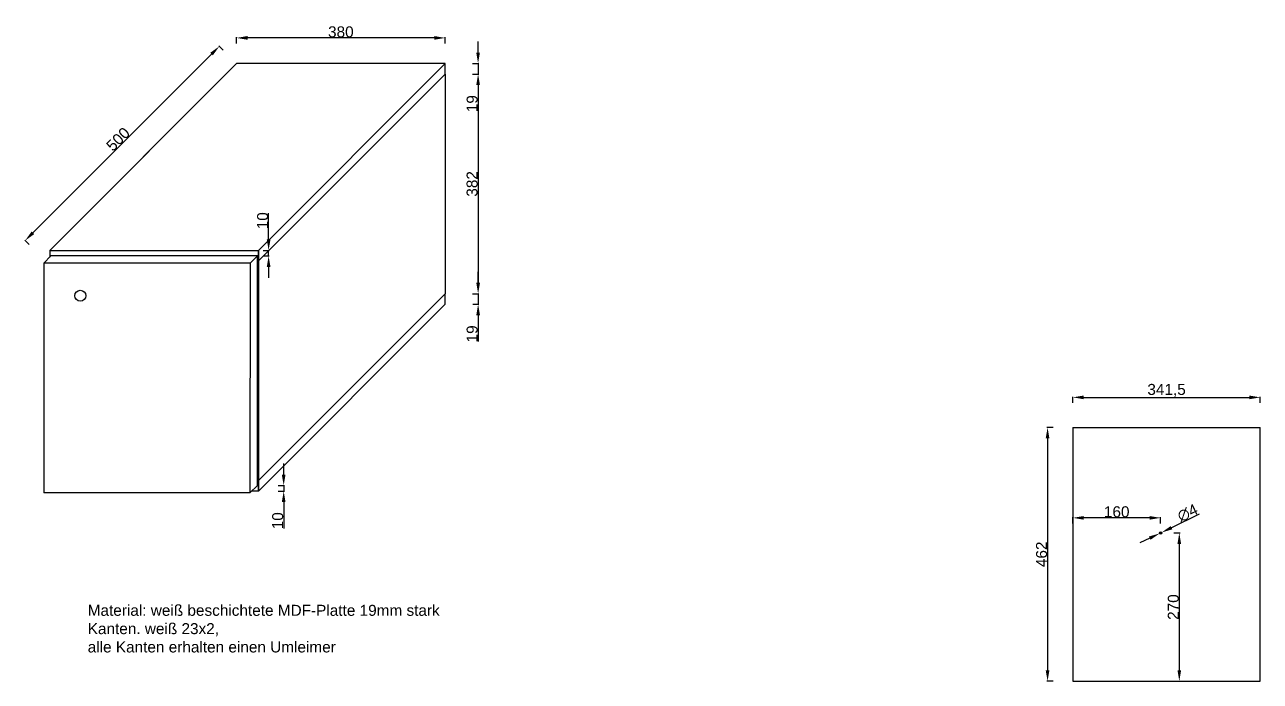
# Model space of a CAD drawing. Header units: millimetres. Extents: x 2630 to 5235, y -135 to 3644.
# Drawn here: x 2630 to 4880, y 2449 to 3644 of the extents above; entities that cross this region are included whole.
import ezdxf

# ---------------------------------------------------------------- set-up
doc = ezdxf.new("R2010")
doc.units = ezdxf.units.MM
doc.styles.get("Standard").update_dxf_attribs({"font": 'arial.ttf'})
doc.dimstyles.new('ISO-25', dxfattribs={"dimtxt": 20, "dimasz": 20, "dimexe": 1.25, "dimexo": 0.625, "dimtad": 1, "dimtxsty": 'Standard', "dimcen": 20, "dimadec": 0, "dimazin": 0, "dimtfac": 1, "dimtmove": 0, "dimatfit": 3, "dimfxl": 10, "dimfxlon": 1, "dimarcsym": 0})

# ---------------------------------------------------------------- blocks, each defined once
blk = doc.blocks.new('*D4')
at = {"color": 0, "lineweight": -2, "transparency": 16777216}
for p, q in [((3015.4, 3609.9), (3015.4, 3621.2)), ((3375.4, 3619.9), (3035.4, 3619.9)), ((3395.4, 3609.9), (3395.4, 3621.2))]:
    blk.add_line(p, q, dxfattribs=at)
at = {"color": 0, "transparency": 16777216}
for points in [[(3035.4, 3623.3), (3035.4, 3616.6), (3015.4, 3619.9)], [(3375.4, 3623.3), (3375.4, 3616.6), (3395.4, 3619.9)]]:
    blk.add_solid(points, dxfattribs=at)
at = {"layer": 'Defpoints', "color": 0, "transparency": 16777216}
for p in [(3015.4, 3619.9), (3015.4, 3573.2), (3395.4, 3573.2)]:
    blk.add_point(p, dxfattribs=at)
at = {"color": 0, "transparency": 16777216, "insert": (3205.4, 3630.8), "char_height": 20, "attachment_point": 5}
blk.add_mtext('380', dxfattribs=at)
blk = doc.blocks.new('*D5')
at = {"color": 0, "lineweight": -2, "transparency": 16777216}
for p, q in [((2991.1, 3597.5), (2983.1, 3605.5)), ((2969.9, 3590.5), (2644.6, 3265.2)), ((2637.5, 3244), (2629.6, 3251.9))]:
    blk.add_line(p, q, dxfattribs=at)
at = {"color": 0, "transparency": 16777216}
for points in [[(2967.5, 3592.8), (2972.2, 3588.1), (2984, 3604.6)], [(2642.2, 3267.6), (2646.9, 3262.8), (2630.4, 3251.1)]]:
    blk.add_solid(points, dxfattribs=at)
at = {"layer": 'Defpoints', "color": 0, "transparency": 16777216}
for p in [(3015.4, 3573.2), (2630.4, 3251.1), (2661.9, 3219.6)]:
    blk.add_point(p, dxfattribs=at)
at = {"color": 0, "transparency": 16777216, "insert": (2799.6, 3435.5), "char_height": 20, "attachment_point": 5, "rotation": 45}
blk.add_mtext('500', dxfattribs=at)
blk = doc.blocks.new('*D6')
at = {"color": 0, "lineweight": -2, "transparency": 16777216}
for p, q in [((3445.4, 3554.2), (3456.6, 3554.2)), ((3455.4, 3534.2), (3455.4, 3174.2)), ((3445.4, 3154.2), (3456.6, 3154.2))]:
    blk.add_line(p, q, dxfattribs=at)
at = {"color": 0, "transparency": 16777216}
for points in [[(3452.1, 3534.2), (3458.7, 3534.2), (3455.4, 3554.2)], [(3452.1, 3174.2), (3458.7, 3174.2), (3455.4, 3154.2)]]:
    blk.add_solid(points, dxfattribs=at)
at = {"layer": 'Defpoints', "color": 0, "transparency": 16777216}
for p in [(3395.4, 3554.2), (3395.4, 3154.2), (3455.4, 3154.2)]:
    blk.add_point(p, dxfattribs=at)
at = {"color": 0, "transparency": 16777216, "insert": (3444.5, 3354.2), "char_height": 20, "attachment_point": 5, "rotation": 90}
blk.add_mtext('382', dxfattribs=at)
blk = doc.blocks.new('*D13')
at = {"color": 0, "lineweight": -2, "transparency": 16777216}
for p, q in [((3455.4, 3593.2), (3455.4, 3613.2)), ((3445.4, 3573.2), (3456.6, 3573.2)), ((3455.4, 3573.2), (3455.4, 3554.2)), ((3445.4, 3554.2), (3456.6, 3554.2)), ((3455.4, 3534.2), (3455.4, 3486.1))]:
    blk.add_line(p, q, dxfattribs=at)
at = {"color": 0, "transparency": 16777216}
for points in [[(3452.1, 3593.2), (3458.7, 3593.2), (3455.4, 3573.2)], [(3452.1, 3534.2), (3458.7, 3534.2), (3455.4, 3554.2)]]:
    blk.add_solid(points, dxfattribs=at)
at = {"layer": 'Defpoints', "color": 0, "transparency": 16777216}
for p in [(3395.4, 3573.2), (3395.4, 3554.2), (3455.4, 3554.2)]:
    blk.add_point(p, dxfattribs=at)
at = {"color": 0, "transparency": 16777216, "insert": (3444.6, 3500.2), "char_height": 20, "attachment_point": 5, "rotation": 90}
blk.add_mtext('19', dxfattribs=at)
blk = doc.blocks.new('*D14')
at = {"color": 0, "lineweight": -2, "transparency": 16777216}
for p, q in [((3455.5, 3174.2), (3455.5, 3194.2)), ((3445.5, 3154.2), (3456.7, 3154.2)), ((3455.5, 3154.2), (3455.5, 3135.2)), ((3445.5, 3135.2), (3456.7, 3135.2)), ((3455.5, 3115.2), (3455.5, 3067.1))]:
    blk.add_line(p, q, dxfattribs=at)
at = {"color": 0, "transparency": 16777216}
for points in [[(3452.1, 3174.2), (3458.8, 3174.2), (3455.5, 3154.2)], [(3452.1, 3115.2), (3458.8, 3115.2), (3455.5, 3135.2)]]:
    blk.add_solid(points, dxfattribs=at)
at = {"layer": 'Defpoints', "color": 0, "transparency": 16777216}
for p in [(3395.4, 3154.2), (3395.4, 3135.2), (3455.5, 3135.2)]:
    blk.add_point(p, dxfattribs=at)
at = {"color": 0, "transparency": 16777216, "insert": (3444.6, 3081.2), "char_height": 20, "attachment_point": 5, "rotation": 90}
blk.add_mtext('19', dxfattribs=at)
blk = doc.blocks.new('*D75')
at = {"color": 0, "lineweight": -2, "transparency": 16777216}
for p, q in [((4538.6, 2955.7), (4538.6, 2966.9)), ((4558.6, 2965.7), (4860.1, 2965.7)), ((4880.1, 2955.7), (4880.1, 2966.9))]:
    blk.add_line(p, q, dxfattribs=at)
at = {"color": 0, "transparency": 16777216}
for points in [[(4558.6, 2969), (4558.6, 2962.3), (4538.6, 2965.7)], [(4860.1, 2969), (4860.1, 2962.3), (4880.1, 2965.7)]]:
    blk.add_solid(points, dxfattribs=at)
at = {"layer": 'Defpoints', "color": 0, "transparency": 16777216}
for p in [(4880.1, 2965.7), (4538.6, 2911), (4880.1, 2911)]:
    blk.add_point(p, dxfattribs=at)
at = {"color": 0, "transparency": 16777216, "insert": (4709.4, 2978.3), "char_height": 20, "attachment_point": 5}
blk.add_mtext('341,5', dxfattribs=at)
blk = doc.blocks.new('*D76')
at = {"color": 0, "lineweight": -2, "transparency": 16777216}
for p, q in [((4502.7, 2911), (4491.4, 2911)), ((4492.7, 2891), (4492.7, 2469)), ((4502.7, 2449), (4491.4, 2449))]:
    blk.add_line(p, q, dxfattribs=at)
at = {"color": 0, "transparency": 16777216}
for points in [[(4489.3, 2891), (4496, 2891), (4492.7, 2911)], [(4489.3, 2469), (4496, 2469), (4492.7, 2449)]]:
    blk.add_solid(points, dxfattribs=at)
at = {"layer": 'Defpoints', "color": 0, "transparency": 16777216}
for p in [(4538.6, 2911), (4492.7, 2449), (4538.6, 2449)]:
    blk.add_point(p, dxfattribs=at)
at = {"color": 0, "transparency": 16777216, "insert": (4481.8, 2680), "char_height": 20, "attachment_point": 5, "rotation": 90}
blk.add_mtext('462', dxfattribs=at)
blk = doc.blocks.new('*D77')
at = {"color": 0, "lineweight": -2, "transparency": 16777216}
for p, q in [((4538.6, 2736.4), (4538.6, 2747.7)), ((4678.6, 2746.4), (4558.6, 2746.4)), ((4698.6, 2736.4), (4698.6, 2747.7))]:
    blk.add_line(p, q, dxfattribs=at)
at = {"color": 0, "transparency": 16777216}
for points in [[(4558.6, 2749.7), (4558.6, 2743.1), (4538.6, 2746.4)], [(4678.6, 2749.7), (4678.6, 2743.1), (4698.6, 2746.4)]]:
    blk.add_solid(points, dxfattribs=at)
at = {"layer": 'Defpoints', "color": 0, "transparency": 16777216}
for p in [(4538.6, 2746.4), (4538.6, 2719), (4698.6, 2719)]:
    blk.add_point(p, dxfattribs=at)
at = {"color": 0, "transparency": 16777216, "insert": (4618.6, 2757.3), "char_height": 20, "attachment_point": 5}
blk.add_mtext('160', dxfattribs=at)
blk = doc.blocks.new('*D78')
at = {"color": 0, "lineweight": -2, "transparency": 16777216}
for p, q in [((4722.6, 2719), (4733.9, 2719)), ((4732.6, 2699), (4732.6, 2469)), ((4722.6, 2449), (4733.9, 2449))]:
    blk.add_line(p, q, dxfattribs=at)
at = {"color": 0, "transparency": 16777216}
for points in [[(4729.3, 2699), (4735.9, 2699), (4732.6, 2719)], [(4729.3, 2469), (4735.9, 2469), (4732.6, 2449)]]:
    blk.add_solid(points, dxfattribs=at)
at = {"layer": 'Defpoints', "color": 0, "transparency": 16777216}
for p in [(4698.6, 2719), (4698.6, 2449), (4732.6, 2449)]:
    blk.add_point(p, dxfattribs=at)
at = {"color": 0, "transparency": 16777216, "insert": (4721.8, 2584), "char_height": 20, "attachment_point": 5, "rotation": 90}
blk.add_mtext('270', dxfattribs=at)
blk = doc.blocks.new('*D79')
at = {"color": 0, "lineweight": -2, "transparency": 16777216}
for p, q in [((4768.9, 2752.8), (4718.4, 2728.5)), ((4678.8, 2709.4), (4660.8, 2700.8)), ((4696.8, 2718.1), (4700.4, 2719.8))]:
    blk.add_line(p, q, dxfattribs=at)
at = {"color": 0, "transparency": 16777216}
for points in [[(4717, 2731.5), (4719.9, 2725.5), (4700.4, 2719.8)], [(4677.4, 2712.4), (4680.2, 2706.4), (4696.8, 2718.1)]]:
    blk.add_solid(points, dxfattribs=at)
at = {"layer": 'Defpoints', "color": 0, "transparency": 16777216}
for p in [(4696.8, 2718.1), (4700.4, 2719.8)]:
    blk.add_point(p, dxfattribs=at)
at = {"color": 0, "transparency": 16777216, "insert": (4747.8, 2755.3), "char_height": 20, "attachment_point": 5, "rotation": 25.7001}
blk.add_mtext('∅4', dxfattribs=at)
blk = doc.blocks.new('*D82')
at = {"color": 0, "lineweight": -2, "transparency": 16777216}
for p, q in [((3101.3, 2825.1), (3101.3, 2845.1)), ((3091.3, 2805.1), (3102.5, 2805.1)), ((3091.3, 2795.1), (3102.5, 2795.1)), ((3101.3, 2805.1), (3101.3, 2795.1)), ((3101.3, 2775.1), (3101.3, 2727.1))]:
    blk.add_line(p, q, dxfattribs=at)
at = {"color": 0, "transparency": 16777216}
for points in [[(3097.9, 2825.1), (3104.6, 2825.1), (3101.3, 2805.1)], [(3097.9, 2775.1), (3104.6, 2775.1), (3101.3, 2795.1)]]:
    blk.add_solid(points, dxfattribs=at)
at = {"layer": 'Defpoints', "color": 0, "transparency": 16777216}
for p in [(3053.3, 2805.1), (3053.3, 2795.1), (3101.3, 2795.1)]:
    blk.add_point(p, dxfattribs=at)
at = {"color": 0, "transparency": 16777216, "insert": (3090.4, 2741.1), "char_height": 20, "attachment_point": 5, "rotation": 90}
blk.add_mtext('10', dxfattribs=at)
blk = doc.blocks.new('*D83')
at = {"color": 0, "lineweight": -2, "transparency": 16777216}
for p, q in [((3073.8, 3253.1), (3073.8, 3301)), ((3063.8, 3233.1), (3075.1, 3233.1)), ((3063.8, 3223.1), (3075.1, 3223.1)), ((3073.8, 3223.1), (3073.8, 3233.1)), ((3073.8, 3203.1), (3073.8, 3183.1))]:
    blk.add_line(p, q, dxfattribs=at)
at = {"color": 0, "transparency": 16777216}
for points in [[(3070.5, 3253.1), (3077.2, 3253.1), (3073.8, 3233.1)], [(3070.5, 3203.1), (3077.2, 3203.1), (3073.8, 3223.1)]]:
    blk.add_solid(points, dxfattribs=at)
at = {"layer": 'Defpoints', "color": 0, "transparency": 16777216}
for p in [(3053.3, 3233.1), (3053.3, 3223.1), (3073.8, 3233.1)]:
    blk.add_point(p, dxfattribs=at)
at = {"color": 0, "transparency": 16777216, "insert": (3063, 3287.1), "char_height": 20, "attachment_point": 5, "rotation": 90}
blk.add_mtext('10', dxfattribs=at)

msp = doc.modelspace()

# ---------------------------------------------------------------- linework, layer by layer
for p, q in [((2675.301, 3233.076), (3015.42, 3573.194)), ((3015.42, 3573.194), (2697.558, 3255.333)), ((3395.42, 3573.194), (3015.42, 3573.194)), ((3055.301, 3233.076), (3395.42, 3573.194)), ((3395.42, 3554.194), (3395.42, 3573.194)), ((3055.301, 3214.076), (3395.42, 3554.194)), ((3395.42, 3554.194), (3395.42, 3154.194)), ((2677.301, 3223.076), (2664.366, 3210.141)), ((2675.301, 3233.076), (3055.301, 3233.076)), ((2675.301, 3233.076), (2675.301, 3223.076)), ((2675.301, 3233.076), (2675.301, 3221.076)), ((3053.301, 3223.076), (2677.301, 3223.076)), ((3053.301, 3223.076), (3040.366, 3210.141)), ((3053.301, 2805.076), (3053.301, 3223.076)), ((3055.301, 3233.076), (3055.301, 2795.076)), ((3055.301, 3233.076), (3055.301, 3223.076)), ((3055.301, 3223.076), (3055.301, 3233.076)), ((2664.366, 3210.141), (2664.366, 2791.641)), ((3040.366, 3210.141), (2664.366, 3210.141)), ((3040.366, 3210.141), (3039.866, 2791.641)), ((3055.301, 3214.076), (3053.301, 3214.076)), ((3055.301, 2814.076), (3395.42, 3154.194)), ((3395.42, 3135.194), (3395.42, 3154.194)), ((3055.301, 2795.076), (3395.42, 3135.194)), ((4538.626, 2910.973), (4880.126, 2910.973)), ((4538.626, 2910.973), (4538.626, 2448.973)), ((4538.626, 2910.973), (4698.626, 2910.973)), ((4880.126, 2448.973), (4880.126, 2910.973)), ((3055.301, 2814.076), (3053.301, 2814.076)), ((3039.866, 2791.641), (2664.366, 2791.641)), ((3053.301, 2805.076), (3039.866, 2791.641)), ((3055.301, 2795.076), (3043.301, 2795.076)), ((3055.301, 2795.076), (3045.301, 2795.076)), ((3055.301, 2795.076), (3055.301, 2805.076)), ((4538.626, 2448.973), (4880.126, 2448.973))]:
    msp.add_line(p, q)
for centre, radius in [((2730.866, 3150.641), 10), ((4698.626, 2718.973), 2)]:
    msp.add_circle(centre, radius)

# ---------------------------------------------------------------- texts
at = {"insert": (2744.327, 2588.106), "char_height": 20, "attachment_point": 1}
msp.add_mtext_dynamic_manual_height_columns('Material: weiß beschichtete MDF-Platte 19mm stark\\PKanten. weiß 23x2, \\Palle Kanten erhalten einen Umleimer ', width=690.35921, gutter_width=12.5, heights=[0], dxfattribs=at)

# ---------------------------------------------------------------- dimensions: what is measured, and where the dimension line sits
for base, p1, p2, picture, middle in [((3015.42, 3619.92), (3395.42, 3573.194), (3015.42, 3573.194), '*D4', (3205.42, 3630.763)), ((4880.126, 2965.656), (4538.626, 2910.973), (4880.126, 2910.973), '*D75', (4709.376, 2978.3)), ((4538.626, 2746.417), (4698.626, 2718.973), (4538.626, 2718.973), '*D77', (4618.626, 2757.253))]:
    dim = msp.add_linear_dim(base=base, p1=p1, p2=p2, dimstyle='ISO-25')
    dim.commit()
    dim.dimension.update_dxf_attribs({"geometry": picture, "text_midpoint": middle})
dim = msp.add_aligned_dim(p1=(3015.42, 3573.194), p2=(2661.866, 3219.641), distance=-44.431, dimstyle='ISO-25')
dim.commit()
dim.dimension.update_dxf_attribs({"geometry": '*D5', "text_midpoint": (2799.563, 3435.497)})
for base, p1, p2, picture, middle in [((3455.388, 3554.194), (3395.42, 3573.194), (3395.42, 3554.194), '*D13', (3444.552, 3500.165)), ((3073.827, 3233.076), (3053.301, 3223.076), (3053.301, 3233.076), '*D83', (3062.99, 3287.05)), ((3455.451, 3135.194), (3395.42, 3154.194), (3395.42, 3135.194), '*D14', (3444.615, 3081.165)), ((4492.665, 2448.973), (4538.626, 2910.973), (4538.626, 2448.973), '*D76', (4481.829, 2679.973)), ((3101.265, 2795.076), (3053.301, 2805.076), (3053.301, 2795.076), '*D82', (3090.429, 2741.102)), ((4732.603, 2448.973), (4698.626, 2718.973), (4698.626, 2448.973), '*D78', (4721.767, 2583.973))]:
    dim = msp.add_linear_dim(base=base, p1=p1, p2=p2, angle=90, dimstyle='ISO-25')
    dim.commit()
    dim.dimension.update_dxf_attribs({"geometry": picture, "text_midpoint": middle})
dim = msp.add_linear_dim(base=(3455.388, 3154.194), p1=(3395.42, 3554.194), p2=(3395.42, 3154.194), angle=90, text='382', dimstyle='ISO-25')
dim.commit()
dim.dimension.update_dxf_attribs({"geometry": '*D6', "text_midpoint": (3444.545, 3354.194)})
dim = msp.add_diameter_dim_2p(p1=(4696.823, 2718.106), p2=(4700.428, 2719.841), dimstyle='ISO-25')
dim.commit()
dim.dimension.update_dxf_attribs({"geometry": '*D79', "text_midpoint": (4747.766, 2755.27)})

doc.saveas('drawing.dxf')
